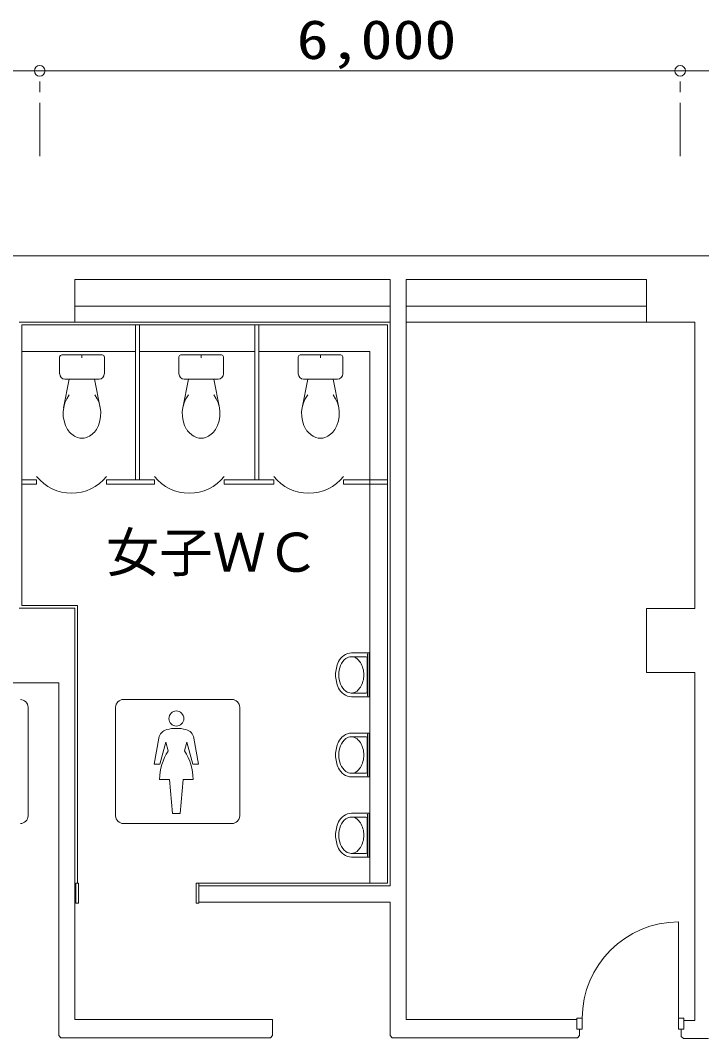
# Model space of a CAD drawing. Units: millimetres, scale not verified. Extents: x -9667 to 46333, y -21730 to 17470.
# Drawn here: x -3574 to 2809, y -12114 to -2576 of the extents above; entities that cross this region are included whole.
import ezdxf
from ezdxf.enums import TextEntityAlignment as Align

# ---------------------------------------------------------------- set-up
doc = ezdxf.new("R2010")
doc.units = ezdxf.units.MM
doc.header["$LTSCALE"] = 100
doc.linetypes.add('CHAIN1', pattern=[8, 5, -1, 1, -1])
doc.linetypes.add('DASHED1', pattern=[1.8, 1.2, -0.6])
for name, color, linetype, lineweight in [('0-8', 7, 'Continuous', 18), ('0-9', 4, 'Continuous', 9), ('2-0', 7, 'Continuous', 18)]:
    doc.layers.add(name, color=color, linetype=linetype, lineweight=lineweight)
doc.styles.add('HGｺﾞｼｯｸE', font='')
doc.styles.add('ＭＳ ゴシック', font='')
doc.styles.get('HGｺﾞｼｯｸE').set_extended_font_data('HGｺﾞｼｯｸE')
doc.styles.get('ＭＳ ゴシック').set_extended_font_data('MS Gothic')

msp = doc.modelspace()

# ---------------------------------------------------------------- linework, layer by layer
at = {"layer": '0-8'}
for p, q in [((-9667.2, -4782.4), (14907.8, -4782.4)), ((-3063.6, -5002.6), (-110.1, -5002.6)), ((-3063.6, -5403.1), (-3063.6, -5002.6)), ((-110.1, -10684.4), (-110.1, -5002.6)), ((40.1, -5002.6), (40.1, -11935.9)), ((40.1, -5002.6), (2292.8, -5002.6)), ((-3063.6, -5252.9), (-110.1, -5252.9)), ((2292.8, -5252.9), (40.1, -5252.9)), ((-3584.2, -5403.1), (-110.1, -5403.1)), ((-2496.3, -6879.9), (-2496.3, -5428.1)), ((-2456.2, -6879.9), (-2456.2, -5428.1)), ((-1378.3, -6879.9), (-1378.3, -5428.1)), ((-1338.2, -6879.9), (-1338.2, -5428.1)), ((-135.1, -10659.4), (-135.1, -5428.1)), ((2292.8, -5403.1), (40.1, -5403.1)), ((2743.5, -5403.4), (2743.5, -8084.7)), ((-2496.3, -5678.4), (-3559.2, -5678.4)), ((-2806.3, -5707.8), (-3185.5, -5707.8)), ((-2996.5, -5707.8), (-2996.5, -5737.8)), ((-1378.3, -5678.4), (-2456.2, -5678.4)), ((-1690, -5707.8), (-2069.2, -5707.8)), ((-1880.2, -5707.8), (-1880.2, -5737.8)), ((-300.3, -5678.4), (-1338.2, -5678.4)), ((-572, -5707.8), (-951.2, -5707.8)), ((-762.2, -5707.8), (-762.2, -5737.8)), ((-300.3, -10659.4), (-300.3, -5678.4)), ((-3205.5, -5888), (-3205.5, -5727.8)), ((-2786.3, -5888), (-2786.3, -5727.8)), ((-2089.2, -5888), (-2089.2, -5727.8)), ((-1670, -5888), (-1670, -5727.8)), ((-971.2, -5888), (-971.2, -5727.8)), ((-552, -5888), (-552, -5727.8)), ((-3168, -6204.6), (-3115.4, -5938)), ((-2836.3, -5938), (-3155.5, -5938)), ((-2825.1, -6204.6), (-2877.7, -5938)), ((-2051.7, -6204.6), (-1999.1, -5938)), ((-1720, -5938), (-2039.2, -5938)), ((-1708.8, -6204.6), (-1761.3, -5938)), ((-933.7, -6204.6), (-881.1, -5938)), ((-602, -5938), (-921.2, -5938)), ((-590.8, -6204.6), (-643.3, -5938)), ((-3421, -6879.9), (-3559.2, -6879.9)), ((-3421, -6919.9), (-3559.2, -6919.9)), ((-3421, -6919.9), (-3421, -6879.9)), ((-2766.2, -6919.9), (-2766.2, -6879.9)), ((-2766.2, -6879.9), (-2318, -6879.9)), ((-2766.2, -6919.9), (-2318, -6919.9)), ((-2318, -6919.9), (-2318, -6879.9)), ((-1663.3, -6919.9), (-1663.3, -6879.9)), ((-1663.3, -6879.9), (-1200.1, -6879.9)), ((-1663.3, -6919.9), (-1200.1, -6919.9)), ((-1200.1, -6919.9), (-1200.1, -6879.9)), ((-545.3, -6919.9), (-545.3, -6879.9)), ((-545.3, -6879.9), (-135.1, -6879.9)), ((-545.3, -6919.9), (-135.1, -6919.9)), ((-3063.6, -8081.3), (-3584.2, -8081.3)), ((-3559.2, -8056.3), (-3038.6, -8056.3)), ((-3063.6, -11935.9), (-3063.6, -8081.3)), ((-3038.6, -8056.3), (-3038.6, -10659.4)), ((2292.4, -8084.7), (2292.4, -8686.1)), ((2743.5, -8084.7), (2292.4, -8084.7)), ((-475.6, -8536.6), (-473.1, -8536.6)), ((-473, -8536.6), (-473.1, -8536.6)), ((-305.3, -8501.6), (-472.2, -8501.6)), ((-325.4, -8546.6), (-325.4, -8706.8)), ((-320.3, -8513.8), (-320.3, -8706.8)), ((-305.3, -8501.6), (-305.3, -8706.8)), ((-325.4, -8706.8), (-325.4, -8867)), ((-320.3, -8706.8), (-320.3, -8899.8)), ((-305.3, -8706.8), (-305.3, -8912)), ((-300.3, -8706.8), (-300.3, -8912)), ((2292.4, -8686.1), (2743.5, -8686.1)), ((2743.5, -8686.1), (2743.5, -11943.9)), ((-3764.4, -8782.1), (-3213.8, -8782.1)), ((-3213.8, -8782.1), (-3213.8, -12086.1)), ((-475.6, -8877), (-473.1, -8877)), ((-473.1, -8877), (-473, -8877)), ((-473.1, -8877), (-473, -8877)), ((-473, -8877), (-335.4, -8877)), ((-472.2, -8912), (-305.3, -8912)), ((-305.3, -8912), (-300.3, -8912)), ((-475.6, -9287.5), (-473.1, -9287.5)), ((-473, -9287.5), (-473.1, -9287.5)), ((-305.3, -9252.4), (-472.2, -9252.4)), ((-325.4, -9297.5), (-325.4, -9457.7)), ((-320.3, -9264.7), (-320.3, -9457.7)), ((-305.3, -9252.4), (-305.3, -9457.7)), ((-325.4, -9457.7), (-325.4, -9617.9)), ((-320.3, -9457.7), (-320.3, -9650.7)), ((-305.3, -9457.7), (-305.3, -9662.9)), ((-300.3, -9457.7), (-300.3, -9662.9)), ((-475.6, -9627.9), (-473.1, -9627.9)), ((-473.1, -9627.9), (-473, -9627.9)), ((-473.1, -9627.9), (-473, -9627.9)), ((-473, -9627.9), (-335.4, -9627.9)), ((-472.2, -9662.9), (-305.3, -9662.9)), ((-305.3, -9662.9), (-300.3, -9662.9)), ((-305.3, -10003.3), (-472.2, -10003.3)), ((-305.3, -10003.3), (-305.3, -10208.6)), ((-475.6, -10038.4), (-473.1, -10038.4)), ((-473, -10038.4), (-473.1, -10038.4)), ((-325.4, -10048.4), (-325.4, -10208.6)), ((-320.3, -10015.6), (-320.3, -10208.6)), ((-325.4, -10208.6), (-325.4, -10368.8)), ((-320.3, -10208.6), (-320.3, -10401.6)), ((-305.3, -10208.6), (-305.3, -10413.8)), ((-300.3, -10208.6), (-300.3, -10413.8)), ((-475.6, -10378.8), (-473.1, -10378.8)), ((-473.1, -10378.8), (-473, -10378.8)), ((-473.1, -10378.8), (-473, -10378.8)), ((-473, -10378.8), (-335.4, -10378.8)), ((-472.2, -10413.8), (-305.3, -10413.8)), ((-305.3, -10413.8), (-300.3, -10413.8)), ((-3053.6, -10659.4), (-3053.6, -10844.6)), ((-3053.6, -10659.4), (-3028.6, -10659.4)), ((-1927.2, -10659.4), (-1927.2, -10844.6)), ((-1927.2, -10659.4), (-135.1, -10659.4)), ((-1902.2, -10659.4), (-1902.2, -10844.6)), ((-1902.2, -10684.4), (-110.1, -10684.4)), ((-1927.2, -10844.6), (-1902.2, -10844.6)), ((-1902.2, -10834.6), (-110.1, -10834.6)), ((-110.1, -12086.1), (-110.1, -10834.6)), ((2593.1, -12024.1), (2593.1, -11021.7)), ((-1211.4, -11935.9), (-3063.6, -11935.9)), ((1642, -11935.9), (40.1, -11935.9)), ((1640.9, -11923.8), (1640.9, -12024.1)), ((1691, -11923.8), (1640.9, -11923.8)), ((1691, -12024.1), (1691, -11923.8)), ((2643.2, -11923.8), (2593.1, -11923.8)), ((2643.2, -12024.1), (2643.2, -11923.8)), ((2743.5, -11943.9), (2643.2, -11943.9)), ((1691, -12024.1), (1640.9, -12024.1)), ((2593.1, -12024.1), (2643.2, -12024.1)), ((2873.8, -12114.3), (2638.2, -12114.3))]:
    msp.add_line(p, q, dxfattribs=at)
at = {"layer": '0-8', "linetype": 'DASHED1'}
for p, q in [((-3063.6, -8782.1), (-3063.6, -8081.3)), ((2292.4, -8084.7), (2292.4, -8686.1)), ((-3038.6, -11935.9), (-3063.6, -11935.9))]:
    msp.add_line(p, q, dxfattribs=at)
at = {"layer": '0-8'}
for points in [[(2292.4, -5002.4), (2292.4, -5403.4), (2743.5, -5403.4)], [(-135.1, -5428.1), (-3559.2, -5428.1), (-3559.2, -8056.3)], [(-473.1, -8536.6), (-473, -8536.6), (-335.4, -8536.6)], [(-305.3, -8501.6), (-300.3, -8501.6), (-300.3, -8706.8)], [(-473.1, -9287.5), (-473, -9287.5), (-335.4, -9287.5)], [(-305.3, -9252.4), (-300.3, -9252.4), (-300.3, -9457.7)], [(-305.3, -10003.3), (-300.3, -10003.3), (-300.3, -10208.6)], [(-473.1, -10038.4), (-473, -10038.4), (-335.4, -10038.4)], [(-3053.6, -10844.6), (-3028.6, -10844.6), (-3028.6, -10659.4)], [(-1211.4, -11935.9), (-1211.4, -12086.1), (-1231.4, -12106.1), (-3193.8, -12106.1), (-3213.8, -12086.1)], [(-110.1, -12086.1), (-90.1, -12106.1), (1645.9, -12106.1)], [(1665.9, -12024.1), (1665.9, -12086.1), (1645.9, -12106.1)], [(2618.2, -12024.1), (2618.2, -12094.3), (2638.2, -12114.3)]]:
    msp.add_lwpolyline(points, dxfattribs=at)
for centre in [(-300.3, -8706.8), (-300.3, -9457.7), (-300.3, -10208.6)]:
    msp.add_circle(centre, 2, dxfattribs=at)
for centre, radius, start, end in [((-3185.5, -5727.8), 18.8, 90, 180), ((-2806.3, -5727.8), 18.8, 0, 90), ((-2069.2, -5727.8), 18.8, 90, 180), ((-1690, -5727.8), 18.8, 0, 90), ((-951.2, -5727.8), 18.8, 90, 180), ((-572, -5727.8), 18.8, 0, 90), ((-3155.5, -5888), 48.8, 180, 270), ((-2836.4, -5888), 48.8, 270, 0), ((-2039.2, -5888), 48.8, 180, 270), ((-1720, -5888), 48.8, 270, 0), ((-921.2, -5888), 48.8, 180, 270), ((-602, -5888), 48.8, 270, 0), ((-2876.4, -6258.4), 296.6, 143.80998, 210.43999), ((-3116.7, -6258.4), 296.6, 329.56, 36.19), ((-1760.1, -6258.4), 296.6, 143.80998, 210.43999), ((-2000.4, -6258.4), 296.6, 329.56, 36.19), ((-642.1, -6258.4), 296.6, 143.80998, 210.43999), ((-882.4, -6258.4), 296.6, 329.56, 36.19), ((-2972.8, -6304.7), 190.2, 213.33, 249.67999), ((-2996.5, -6353.5), 136.4, 251.86, 288.14), ((-3020.3, -6304.7), 190.2, 290.32001, 326.67), ((-1856.4, -6304.7), 190.2, 213.33, 249.67999), ((-1880.2, -6353.5), 136.4, 251.86, 288.14), ((-1904, -6304.7), 190.2, 290.32001, 326.67), ((-738.4, -6304.7), 190.2, 213.33, 249.67999), ((-762.2, -6353.5), 136.4, 251.86, 288.14), ((-786, -6304.7), 190.2, 290.32001, 326.67), ((-3093.6, -6584.5), 420.5, 218.87016, 321.1301), ((-1990.7, -6584.5), 420.5, 218.87016, 321.1301), ((-872.7, -6584.5), 420.5, 218.87016, 321.1301), ((-340.4, -8706.8), 280.3, 153.81, 180), ((-448.2, -8653.8), 160.2, 126.75, 153.81), ((-434.4, -8674.1), 150.2, 126.5, 158.64999), ((-472.2, -8621.7), 120.1, 90, 126.75), ((-473.1, -8621.7), 85.1, 90, 126.5), ((-473.1, -8621.7), 85.1, 51.10999, 89.98999), ((-507.7, -8664.7), 140.2, 31.81999, 51.10999), ((-335.4, -8546.6), 10, 0, 90), ((-323.4, -8513.8), 3, 0, 90), ((-350.4, -8706.8), 240.3, 158.64999, 180), ((-575.8, -8706.8), 220.3, 0, 31.81999), ((-340.4, -8706.8), 280.3, 180, 206.17999), ((-350.4, -8706.8), 240.3, 180, 201.34), ((-575.8, -8706.8), 220.3, 328.17, 0), ((-448.2, -8759.8), 160.2, 206.17999, 233.23999), ((-434.4, -8739.5), 150.2, 201.34, 233.48999), ((-473.1, -8791.9), 85.1, 233.48999, 269.98999), ((-473.1, -8791.9), 85.1, 270, 308.87999), ((-507.7, -8748.9), 140.2, 308.87999, 328.17), ((-335.4, -8867), 10, 270, 0), ((-472.2, -8791.9), 120.1, 233.23999, 270), ((-323.4, -8899.8), 3, 270, 0), ((-340.4, -9457.7), 280.3, 153.81, 180), ((-448.2, -9404.7), 160.2, 126.75, 153.81), ((-434.4, -9425), 150.2, 126.5, 158.64999), ((-472.2, -9372.6), 120.1, 90, 126.75), ((-473.1, -9372.6), 85.1, 90, 126.5), ((-473.1, -9372.6), 85.1, 51.10999, 89.98999), ((-507.7, -9415.5), 140.2, 31.81999, 51.10999), ((-575.8, -9457.7), 220.3, 0, 31.81999), ((-335.4, -9297.5), 10, 0, 90), ((-323.4, -9264.7), 3, 0, 90), ((-350.4, -9457.7), 240.3, 158.64999, 180), ((-340.4, -9457.7), 280.3, 180, 206.17999), ((-350.4, -9457.7), 240.3, 180, 201.34), ((-575.8, -9457.7), 220.3, 328.17, 0), ((-448.2, -9510.7), 160.2, 206.17999, 233.23999), ((-434.4, -9490.4), 150.2, 201.34, 233.48999), ((-473.1, -9542.8), 85.1, 233.48999, 269.98999), ((-473.1, -9542.8), 85.1, 270, 308.87999), ((-507.7, -9499.8), 140.2, 308.87999, 328.17), ((-335.4, -9617.9), 10, 270, 0), ((-472.2, -9542.8), 120.1, 233.23999, 270), ((-323.4, -9650.7), 3, 270, 0), ((-472.2, -10123.5), 120.1, 90, 126.75), ((-323.4, -10015.6), 3, 0, 90), ((-340.4, -10208.6), 280.3, 153.81, 180), ((-448.2, -10155.6), 160.2, 126.75, 153.81), ((-434.4, -10175.8), 150.2, 126.5, 158.64999), ((-473.1, -10123.5), 85.1, 90, 126.5), ((-473.1, -10123.5), 85.1, 51.10999, 89.98999), ((-507.7, -10166.4), 140.2, 31.81999, 51.10999), ((-575.8, -10208.6), 220.3, 0, 31.81999), ((-335.4, -10048.4), 10, 0, 90), ((-350.4, -10208.6), 240.3, 158.64999, 180), ((-340.4, -10208.6), 280.3, 180, 206.17999), ((-350.4, -10208.6), 240.3, 180, 201.34), ((-434.4, -10241.3), 150.2, 201.34, 233.48999), ((-575.8, -10208.6), 220.3, 328.17, 0), ((-448.2, -10261.5), 160.2, 206.17999, 233.23999), ((-472.2, -10293.7), 120.1, 233.23999, 270), ((-473.1, -10293.7), 85.1, 233.48999, 269.98999), ((-473.1, -10293.7), 85.1, 270, 308.87999), ((-507.7, -10250.7), 140.2, 308.87999, 328.17), ((-335.4, -10368.8), 10, 270, 0), ((-323.4, -10401.6), 3, 270, 0), ((2593.1, -11923.8), 902.1, 90, 180)]:
    msp.add_arc(centre, radius, start, end, dxfattribs=at)
at = {"layer": '0-9'}
for q in [(-6818.1, -3049.1), (14607.4, -3049.1)]:
    msp.add_line((-3392.6, -3049.1), q, dxfattribs=at)
at = {"layer": '0-9', "linetype": 'CHAIN1'}
for p, q in [((-3392.6, -3849.1), (-3392.6, -3049.1)), ((2607.4, -3849.1), (2607.4, -3049.1))]:
    msp.add_line(p, q, dxfattribs=at)
at = {"layer": '0-9'}
for centre in [(-3392.6, -3049), (2607.4, -3049)]:
    msp.add_circle(centre, 50, dxfattribs=at)
at = {"layer": '2-0'}
for p, q in [((-2608.3, -8936.7), (-1591.3, -8936.7)), ((-3501.4, -9010.1), (-3501.4, -10027.3)), ((-2681.4, -10027.5), (-2681.4, -9009.9)), ((-1518.6, -9009.9), (-1518.6, -10027.5)), ((-2035.9, -9419.9), (-2014.1, -9336.3)), ((-1591.3, -10099.5), (-2608.3, -10099.5))]:
    msp.add_line(p, q, dxfattribs=at)
for points in [[(-2275.9, -9298.7), (-2318.7, -9543.1), (-2265.8, -9543.1), (-2210.1, -9336.3), (-2187.8, -9419.9)], [(-2014.1, -9336.3), (-1958.2, -9543.1), (-1905.5, -9543.1), (-1948.3, -9298.7)], [(-2269.1, -9685.9), (-2175.6, -9685.9), (-2147.8, -10006.7), (-2076.7, -10006.7), (-2048, -9685.9), (-1955.4, -9685.9)]]:
    msp.add_lwpolyline(points, dxfattribs=at)
for centre, radius, start, end in [((-3577.1, -9013.1), 75.8, 2.21104, 87.31479), ((-2605.2, -9012.9), 76.2, 92.33181, 177.79356), ((-1594.7, -9012.8), 76.2, 2.18588, 87.46868), ((-2109.2, -9118), 73.7, 91.98557, 178.39983), ((-2115.6, -9118.4), 74.2, 1.92503, 87.00888), ((-2109.6, -9113.4), 73.3, 181.94187, 268.31651), ((-2114.8, -9113.4), 73.4, 272.41076, 358.01161), ((-2174.8, -9317.9), 102.9, 105.53338, 169.26955), ((-2111.1, -9599.5), 391.6, 90.09597, 103.48792), ((-2113.4, -9597), 389.1, 76.46676, 89.7445), ((-2049.3, -9318), 102.8, 10.78815, 74.84206), ((-1799, -9684.2), 470.1, 145.80154, 180.21593), ((-2437.6, -9686.6), 482.2, 0.08592, 33.58113), ((-3576.3, -10024.8), 75, 272.08029, 358.07821), ((-2606.2, -10024.3), 75.3, 182.48132, 268.34033), ((-1593.3, -10024.7), 74.8, 271.53169, 357.8667)]:
    msp.add_arc(centre, radius, start, end, dxfattribs=at)

# ---------------------------------------------------------------- texts
at = {"layer": '0-8', "style": 'HGｺﾞｼｯｸE'}
msp.add_text('女子ＷＣ', height=366.6, dxfattribs=at).set_placement((-2772.6, -7851.4), align=Align.BOTTOM_LEFT)
at = {"layer": '0-9', "style": 'ＭＳ ゴシック', "width": 1.2}
msp.add_text('6,000', height=366.6, dxfattribs=at).set_placement((-985.3, -3047.9), align=Align.BOTTOM_LEFT)

doc.saveas('drawing.dxf')
